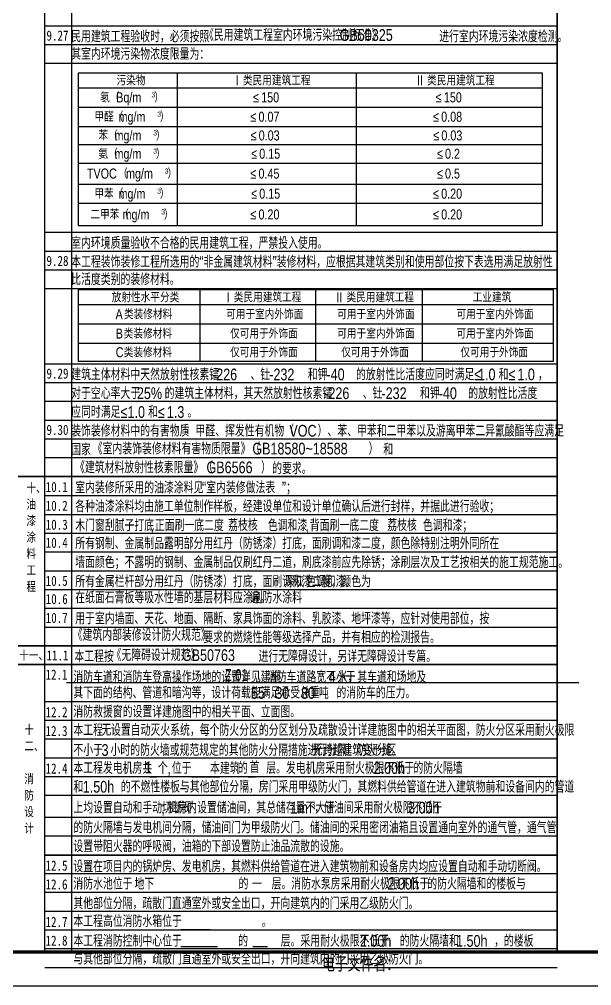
# Model space of a CAD drawing. Extents: x -446699 to 757189, y -606167 to -103070.
# Drawn here: x -396736 to -379668, y -411881 to -383059 of the extents above; entities that cross this region are included whole.
import ezdxf

# ---------------------------------------------------------------- set-up
doc = ezdxf.new("R2010")
doc.units = 0
doc.header["$LTSCALE"] = 1000
doc.header["$MEASUREMENT"] = 0
doc.linetypes.add('CONTINOUS', pattern=[0])
for name, color, linetype in [('14', 14, 'Continuous'), ('PUB_TEXT', 7, 'Continuous'), ('PUB_TITLE', 4, 'Continuous'), ('text', 7, 'Continuous'), ('可选项', 6, 'Continuous'), ('辅助线', 8, 'CONTINOUS')]:
    doc.layers.add(name, color=color, linetype=linetype)
doc.styles.add('-黑体', font='', dxfattribs={"width": 0.8})
doc.styles.add('_HZTXT', font='txt.shx', dxfattribs={"width": 0.8, "bigfont": 'HZTXT.shx'})
doc.styles.add('HZTXT', font='romane.shx', dxfattribs={"width": 0.7, "bigfont": 'hztxt.shx'})
doc.styles.get('-黑体').set_extended_font_data('SimHei')

# ---------------------------------------------------------------- blocks, each defined once
blk = doc.blocks.new('SDFGSDFGSDFGDSFG')
at = {"layer": '可选项', "style": 'HZTXT', "width": 0.8}
for s, p in [('55', (418924, -23904)), ('30', (419646, -23904)), ('80', (420410, -23904)), ('吨', (420943, -23904)), ('吨', (420943, -23904)), ('吨', (420943, -23904))]:
    blk.add_text(s, height=350, dxfattribs=at).set_placement(p)
blk = doc.blocks.new('YHYHHRR')
at = {"layer": '14', "style": 'HZTXT', "width": 0.85}
blk.add_text('电子文件名：', height=450, rotation=359.9997, dxfattribs=at).set_placement((242776, 460265))

msp = doc.modelspace()

# ---------------------------------------------------------------- linework, layer by layer
msp.add_lwpolyline([(-363599.4, -353480.6), (-444199.4, -353480.6), (-444199.4, -410880.6), (-363599.4, -410880.6)], close=True)
at = {"layer": 'PUB_TITLE'}
msp.add_lwpolyline([(-446699.4, -411880.6), (-362599.4, -411880.6), (-362599.4, -352480.6), (-446699.4, -352480.6)], close=True, dxfattribs=at)
msp.add_lwpolyline([(-446699.4, -411880.6), (-362599.4, -411880.6), (-362599.4, -352480.6), (-446699.4, -352480.6)], close=True, dxfattribs=at)
at = {"layer": 'PUB_TITLE', "const_width": 100}
msp.add_lwpolyline([(-444199.4, -410880.6), (-363599.4, -410880.6), (-363599.4, -353480.6), (-444199.4, -353480.6)], close=True, dxfattribs=at)
msp.add_lwpolyline([(-444199.4, -410880.6), (-363599.4, -410880.6), (-363599.4, -353480.6), (-444199.4, -353480.6)], close=True, dxfattribs=at)
at = {"layer": 'text', "color": 4}
for points in [[(-394976.9, -389211.2), (-381129.4, -389211.2), (-381129.4, -384665.2), (-394976.9, -384665.2)], [(-394976.9, -393258.1), (-380801.3, -393258.1), (-380801.3, -391132.2), (-394976.9, -391132.2)]]:
    msp.add_lwpolyline(points, close=True, dxfattribs=at)
for points in [[(-392024.9, -384665.2), (-392024.9, -389211.2)], [(-386690.2, -384665.2), (-386690.2, -389211.2)], [(-394976.9, -385099.3), (-381129.4, -385099.3)], [(-394976.9, -385674.7), (-381129.4, -385674.7)], [(-394976.9, -386254.1), (-381129.4, -386254.1)], [(-394976.9, -386791.1), (-381129.4, -386791.1)], [(-394976.9, -387345.5), (-381129.4, -387345.5)], [(-394976.9, -387972.5), (-381129.4, -387972.5)], [(-394976.9, -388546.2), (-381129.4, -388546.2)], [(-391350.2, -391132.2), (-391350.2, -393258.1)], [(-387908, -391132.2), (-387908, -393258.1)], [(-384721.4, -391132.2), (-384721.4, -393258.1)], [(-394976.9, -391566.3), (-380801.3, -391566.3)], [(-394976.9, -392141.7), (-380801.3, -392141.7)], [(-394976.9, -392721.2), (-380801.3, -392721.2)]]:
    msp.add_lwpolyline(points, dxfattribs=at)
at = {"layer": '辅助线'}
for p, q in [((-395974.4, -410880.6), (-395974.4, -354657)), ((-395174.4, -410880.6), (-395174.4, -354640.6)), ((-395974.4, -383249.8), (-380699.4, -383249.8)), ((-395974.4, -383809.8), (-380699.4, -383809.8)), ((-395974.4, -384369.8), (-380699.4, -384369.8)), ((-395974.4, -389409.8), (-380699.4, -389409.8)), ((-395974.4, -389969.8), (-380699.4, -389969.8)), ((-395974.4, -390529.8), (-380699.4, -390529.8)), ((-395974.4, -391089.8), (-380699.4, -391089.8)), ((-395974.4, -393329.8), (-380699.4, -393329.8)), ((-395974.4, -393889.8), (-380699.4, -393889.8)), ((-395974.4, -394449.8), (-380699.4, -394449.8)), ((-395974.4, -395009.8), (-380699.4, -395009.8)), ((-395974.4, -395569.8), (-380699.4, -395569.8)), ((-395974.4, -396129.8), (-380699.4, -396129.8)), ((-395974.4, -396689.8), (-380699.4, -396689.8)), ((-395974.4, -397266.2), (-380699.4, -397266.2)), ((-395974.4, -397826.2), (-380699.4, -397826.2)), ((-395974.4, -398386.2), (-380699.4, -398386.2)), ((-395974.4, -398946.2), (-380699.4, -398946.2)), ((-395974.4, -399506.2), (-380699.4, -399506.2)), ((-395974.4, -400066.2), (-380699.4, -400066.2)), ((-395974.4, -400626.2), (-380699.4, -400626.2)), ((-395974.4, -401186.2), (-380699.4, -401186.2)), ((-395974.4, -401746.2), (-380699.4, -401746.2)), ((-395974.4, -402290.5), (-380699.4, -402290.5)), ((-395974.4, -402306.2), (-380699.4, -402306.2)), ((-380051.7, -402850.5), (-395326.7, -402850.5)), ((-380699.4, -403410.5), (-395974.4, -403410.5)), ((-380699.4, -403970.5), (-395974.4, -403970.5)), ((-380699.4, -404530.5), (-395974.4, -404530.5)), ((-380699.4, -405090.5), (-395974.4, -405090.5)), ((-380699.4, -405650.5), (-395974.4, -405650.5)), ((-380699.4, -406210.5), (-395974.4, -406210.5)), ((-380699.4, -406865.4), (-395974.4, -406865.4)), ((-380699.4, -407425.4), (-395974.4, -407425.4)), ((-380699.4, -407985.4), (-395974.4, -407985.4)), ((-395974.4, -407985.4), (-380699.4, -407985.4)), ((-380699.4, -407985.4), (-395974.4, -407985.4)), ((-380699.4, -408545.4), (-395974.4, -408545.4)), ((-380699.4, -409105.4), (-395974.4, -409105.4)), ((-380699.4, -409665.4), (-395974.4, -409665.4)), ((-380699.4, -410225.4), (-395974.4, -410225.4)), ((-380699.4, -410785.4), (-395974.4, -410785.4)), ((-380699.4, -411345.4), (-395974.4, -411345.4))]:
    msp.add_line(p, q, dxfattribs=at)
at = {"layer": '辅助线', "const_width": 50}
for points in [[(-380699.4, -354640.6), (-380699.4, -410880.6)], [(-396774.4, -396689.8), (-380699.4, -396689.8)], [(-396774.4, -401746.2), (-380699.4, -401746.2)], [(-396774.4, -402306.2), (-380699.4, -402306.2)]]:
    msp.add_lwpolyline(points, dxfattribs=at)

# ---------------------------------------------------------------- block references
msp.add_blockref('YHYHHRR', (-630484.9, -871730.1))
at = {"layer": '可选项', "color": 4}
msp.add_blockref('SDFGSDFGSDFGDSFG', (-808746.9, -379420.6), dxfattribs=at)

# ---------------------------------------------------------------- texts
at = {"layer": 'PUB_TEXT', "style": 'HZTXT', "width": 0.8}
for s, height, p in [('民用建筑工程验收时，必须按照', 350, (-395189, -383745.7)), ('进行室内环境污染浓度检测。', 350, (-384213.9, -383745.7)), ('其室内环境污染物浓度限量为：', 350, (-395189, -384267.8)), ('室内环境质量验收不合格的民用建筑工程，严禁投入使用。', 350, (-395189, -389905.7)), ('本工程装饰装修工程所选用的“非金属建筑材料”装修材料，应根据其建筑类别和使用部位按下表选用满足放射性', 350, (-395189, -390465.7)), ('比活度类别的装修材料。', 350, (-395189, -390987.8)), ('建筑主体材料中天然放射性核素镭', 350, (-395189, -393825.7)), ('-226', 350, (-390989, -393825.7)), ('、钍', 350, (-389842.4, -393825.7)), ('-232', 350, (-389282.4, -393825.7)), ('和钾', 350, (-388135.7, -393825.7)), ('-40', 350, (-387575.7, -393825.7)), ('的放射性比活度应同时满足≤', 350, (-386695.7, -393825.7)), ('1.0', 350, (-383055.7, -393825.7)), ('和≤', 350, (-382442.4, -393825.7)), ('1.0', 350, (-381882.4, -393825.7)), ('，', 350, (-381269, -393825.7)), ('对于空心率大于', 350, (-395189, -394385.7)), ('25%', 350, (-393229, -394385.7)), ('的建筑主体材料，其天然放射性核素镭', 350, (-392402.4, -394385.7)), ('-226', 350, (-387642.4, -394385.7)), ('、钍', 350, (-386495.7, -394385.7)), ('-232', 350, (-385935.7, -394385.7)), ('和钾', 350, (-384789, -394385.7)), ('-40', 350, (-384229, -394385.7)), ('的放射性比活度', 350, (-383349, -394385.7)), ('应同时满足≤', 350, (-395189, -394945.7)), ('1.0', 350, (-393509, -394945.7)), ('和≤', 350, (-392895.7, -394945.7)), ('1.3', 350, (-392335.7, -394945.7)), ('。', 350, (-391722.4, -394945.7)), ('装饰装修材料中的有害物质', 350, (-395189, -395505.7)), ('甲醛、挥发性有机物（', 350, (-391482.4, -395505.7)), ('）、苯、甲苯和二甲苯以及游离甲苯二异氰酸酯等应满足', 350, (-387842.4, -395505.7)), ('-', 350, (-391829, -395505.7)), ('VOC', 350, (-388682.4, -395505.7)), ('国家', 350, (-395189, -396065.7)), ('和', 350, (-385880.7, -396065.7)), ('的要求。', 350, (-389196.4, -396625.7)), ('室内装修所采用的油漆涂料见', 350, (-395068.8, -397199.7)), ('“室内装修做法表', 350, (-391287.7, -397199.7)), ('”；', 350, (-388906.6, -397199.7)), ('各种油漆涂料均由施工单位制作样板，经建设单位和设计单位确认后进行封样，并据此进行验收；', 350, (-395068.8, -397759.7)), ('木门窗刮腻子打底', 350, (-395068.8, -398325.1)), ('正面刷一底二度', 350, (-392695.5, -398325.1)), ('色调和漆', 350, (-389324.4, -398325.1)), ('背面刷一底二度', 350, (-388071.1, -398325.1)), ('色调和漆；', 350, (-384700.1, -398325.1)), (',', 350, (-392828.8, -398325.1)), (',', 350, (-388204.4, -398325.1)), ('所有钢制、金属制品露明部分用红丹（防锈漆）打底，面刷调和漆二度，颜色除特别注明外同所在', 350, (-395068.8, -398863.3)), ('墙面颜色；不露明的钢制、金属制品仅刷红丹二道，刷底漆前应先除锈；涂刷层次及工艺按相关的施工规范施工。', 350, (-395068.8, -399427)), ('所有金属栏杆部分用红丹（防锈漆）打底，面刷调和漆二度，颜色为', 350, (-395068.8, -399999.9)), ('色调和漆。', 350, (-388182.6, -399999.9)), ('在纸面石膏板等吸水性墙的基层材料应涂刷防水涂料', 350, (-395068.8, -400479.4)), ('-', 350, (-390201.1, -400479.4)), ('遍。', 350, (-389854.4, -400479.4)), ('用于室内墙面、天花、地面、隔断、家具饰面的涂料、乳胶漆、地坪漆等，应针对使用部位，按', 350, (-395068.8, -401103.5)), ('要求的燃烧性能等级选择产品，并有相应的检测报告。', 350, (-391249.1, -401663.5)), ('本工程按', 350, (-395095.7, -402232.2)), ('进行无障碍设计，另详无障碍设计专篇。', 350, (-389601.5, -402232.2)), ('消防车道和消防车登高操作场地的设置详见建施', 350, (-395123.8, -402848.4)), ('。消防车道路宽不小于', 350, (-389644.9, -402848.4)), ('4', 350, (-387513.7, -402848.4)), ('米，其车道和场地及', 350, (-387247, -402848.4)), ('其下面的结构、管道和暗沟等，设计荷载能满足承受总重', 350, (-395123.8, -403316.9)), ('的消防车的压力。', 350, (-387279.4, -403316.9)), ('消防救援窗的设置详建施图中的相关平面、立面图。', 350, (-395123.8, -403884.9)), ('本工程', 350, (-395123.8, -404431.7)), ('设置自动灭火系统，每个防火分区的分区划分及疏散设计详建施图中的相关平面图，防火分区采用耐火极限', 350, (-394001.6, -404431.7)), ('不小于', 350, (-395123.8, -405028.2)), ('小时的防火墙或规范规定的其他防火分隔措施进行分隔。防火分区', 350, (-394017.1, -405028.2)), ('跨越建筑变形缝。', 350, (-387688.1, -405028.2)), ('3', 350, (-394283.8, -405028.2)), ('本工程发电机房共', 350, (-395123.8, -405563.2)), ('个', 350, (-392601.6, -405563.2)), ('位于', 350, (-392188.3, -405563.2)), ('的', 350, (-390217.2, -405563.2)), ('层。发电机房采用耐火极限不低于', 350, (-389372.8, -405563.2)), ('2.00h', 350, (-386170.3, -405563.2)), ('的防火隔墙', 350, (-384983.6, -405563.2)), (',', 350, (-392321.6, -405563.2)), ('和', 350, (-395123.8, -406123.2)), ('1.50h', 350, (-394843.8, -406123.2)), ('的不燃性楼板与其他部位分隔，房门采用甲级防火门，其燃料供给管道在进入建筑物前和设备间内的管道', 350, (-393710.5, -406123.2)), ('上均设置自动和手动切断阀', 350, (-395123.8, -406745.7)), ('机房内设置储油间，其总储存量不大于', 350, (-392316.2, -406745.7)), ('，储油间采用耐火极限不低于', 350, (-387942.4, -406745.7)), ('3.00h', 350, (-385143.8, -406745.7)), (';', 350, (-392502.9, -406745.7)), ('1m', 350, (-388649.1, -406745.7)), ('3', 175, (-388035.7, -406570.7)), ('的防火隔墙与发电机间分隔，储油间门为甲级防火门。储油间的采用密闭油箱且设置通向室外的通气管，通气管', 350, (-395123.8, -407338.2)), ('设置带阻火器的呼吸阀，油箱的下部设置防止油品流散的设施。', 350, (-395123.8, -407898.2)), ('设置在项目内的锅炉房、发电机房，其燃料供给管道在进入建筑物前和设备房内均应设置自动和手动切断阀。', 350, (-395123.8, -408498.2)), ('消防水池位于', 350, (-395123.8, -409013.1)), ('的', 350, (-390198.4, -409013.1)), ('层。消防水泵房采用耐火极限不低于', 350, (-389212.9, -409013.1)), ('2.00h', 350, (-385758, -409013.1)), ('的防火隔墙和的楼板与', 350, (-384571.3, -409013.1)), ('其他部位分隔，疏散门直通室外或安全出口，开向建筑内的门采用乙级防火门。', 350, (-395123.8, -409599.2)), ('本工程高位消防水箱位于', 350, (-395123.8, -410133.1)), ('。', 350, (-389504, -410133.1)), ('本工程消防控制中心位于', 350, (-395123.8, -410719.4)), ('的', 350, (-390209.5, -410719.4)), ('层。采用耐火极限不低于', 350, (-388941.8, -410719.4)), ('2.00h', 350, (-386577.8, -410719.4)), ('的防火隔墙和', 350, (-385391.1, -410719.4)), ('1.50h', 350, (-383711.1, -410719.4)), ('，的楼板', 350, (-382577.8, -410719.4)), ('与其他部位分隔，疏散门直通室外或安全出口，开向建筑内的门采用乙级防火门。', 350, (-395123.8, -411253.1))]:
    msp.add_text(s, height=height, dxfattribs=at).set_placement(p)
at = {"layer": 'text', "color": 4, "style": 'HZTXT'}
for s, height, width, p in [('《民用建筑工程室内环境污染控制标准》', 350, 0.8, (-391229, -383702.8)), ('GB50325', 350, 0.8, (-387181.7, -383702.8)), ('污染物', 300, 0.8, (-393835.4, -385032.2)), ('I', 300, 0.8, (-390281, -385032.2)), ('类民用建筑工程', 300, 0.8, (-390068.7, -385032.2)), ('II', 300, 0.8, (-384879, -385032.2)), ('类民用建筑工程', 300, 0.8, (-384575.2, -385032.2)), ('氡（', 300, 0.8, (-394325.5, -385537)), ('Bq/m', 300, 0.8, (-393845.5, -385537)), ('3', 150, 0.8, (-392794.1, -385387)), ('）', 300, 0.8, (-392714.1, -385537)), ('≤', 300, 0.8, (-389763.2, -385537)), ('150', 300, 0.8, (-389523.2, -385537)), ('≤', 300, 0.8, (-384315.5, -385537)), ('150', 300, 0.8, (-384075.5, -385537)), ('甲醛（', 300, 0.8, (-394496.9, -386114.4)), ('mg/m', 300, 0.8, (-393776.9, -386114.4)), ('3', 150, 0.8, (-392622.6, -385964.4)), ('）', 300, 0.8, (-392542.6, -386114.4)), ('≤', 300, 0.8, (-389843.2, -386114.4)), ('0.07', 300, 0.8, (-389603.2, -386114.4)), ('≤', 300, 0.8, (-384395.5, -386114.4)), ('0.08', 300, 0.8, (-384155.5, -386114.4)), ('苯（', 300, 0.8, (-394376.9, -386672.6)), ('mg/m', 300, 0.8, (-393896.9, -386672.6)), ('3', 150, 0.8, (-392742.6, -386522.6)), ('）', 300, 0.8, (-392662.6, -386672.6)), ('≤', 300, 0.8, (-389837.5, -386672.6)), ('0.03', 300, 0.8, (-389597.5, -386672.6)), ('≤', 300, 0.8, (-384389.8, -386672.6)), ('0.03', 300, 0.8, (-384149.8, -386672.6)), ('氨（', 300, 0.8, (-394376.9, -387218.3)), ('mg/m', 300, 0.8, (-393896.9, -387218.3)), ('3', 150, 0.8, (-392742.6, -387068.3)), ('）', 300, 0.8, (-392662.6, -387218.3)), ('≤', 300, 0.8, (-389820.4, -387218.3)), ('0.15', 300, 0.8, (-389580.4, -387218.3)), ('≤', 300, 0.8, (-384281.2, -387218.3)), ('0.2', 300, 0.8, (-384041.2, -387218.3)), ('TVOC', 300, 0.8, (-394719.8, -387809)), ('（', 300, 0.8, (-393794.1, -387809)), ('mg/m', 300, 0.8, (-393554.1, -387809)), ('3', 150, 0.8, (-392399.8, -387659)), ('）', 300, 0.8, (-392319.8, -387809)), ('≤', 300, 0.8, (-389843.2, -387809)), ('0.45', 300, 0.8, (-389603.2, -387809)), ('≤', 300, 0.8, (-384281.2, -387809)), ('0.5', 300, 0.8, (-384041.2, -387809)), ('甲苯（', 300, 0.8, (-394496.9, -388409.4)), ('mg/m', 300, 0.8, (-393776.9, -388409.4)), ('3', 150, 0.8, (-392622.6, -388259.4)), ('）', 300, 0.8, (-392542.6, -388409.4)), ('≤', 300, 0.8, (-389820.4, -388409.4)), ('0.15', 300, 0.8, (-389580.4, -388409.4)), ('≤', 300, 0.8, (-384395.5, -388409.4)), ('0.20', 300, 0.8, (-384155.5, -388409.4)), ('二甲苯（', 300, 0.8, (-394616.9, -389028.7)), ('mg/m', 300, 0.8, (-393656.9, -389028.7)), ('3', 150, 0.8, (-392502.6, -388878.7)), ('）', 300, 0.8, (-392422.6, -389028.7)), ('≤', 300, 0.8, (-389843.2, -389028.7)), ('0.20', 300, 0.8, (-389603.2, -389028.7)), ('≤', 300, 0.8, (-384395.5, -389028.7)), ('0.20', 300, 0.8, (-384155.5, -389028.7)), ('放射性水平分类', 300, 0.8, (-393981.8, -391499.3)), ('I', 300, 0.8, (-390552.6, -391499.3)), ('类民用建筑工程', 300, 0.8, (-390340.2, -391499.3)), ('II', 300, 0.8, (-387283.9, -391499.3)), ('类民用建筑工程', 300, 0.8, (-386980.1, -391499.3)), ('工业建筑', 300, 0.8, (-383215.8, -391499.3)), ('类装修材料', 300, 0.8, (-393616.1, -392004)), ('可用于室内外饰面', 300, 0.8, (-390569.2, -392004)), ('可用于室内外饰面', 300, 0.8, (-387254.8, -392004)), ('可用于室内外饰面', 300, 0.8, (-383701.5, -392004)), ('A', 300, 0.8, (-393867.5, -392004)), ('类装修材料', 300, 0.8, (-393621.8, -392581.4)), ('仅可用于外饰面', 300, 0.8, (-390450.2, -392581.4)), ('可用于室内外饰面', 300, 0.8, (-387254.8, -392581.4)), ('可用于室内外饰面', 300, 0.8, (-383701.5, -392581.4)), ('B', 300, 0.8, (-393861.8, -392581.4)), ('类装修材料', 300, 0.8, (-393621.8, -393139.6)), ('仅可用于外饰面', 300, 0.8, (-390450.2, -393139.6)), ('仅可用于外饰面', 300, 0.8, (-387135.8, -393139.6)), ('仅可用于外饰面', 300, 0.8, (-383582.4, -393139.6)), ('C', 300, 0.8, (-393861.8, -393139.6)), ('《室内装饰装修材料有害物质限量》（', 350, 0.8, (-394546.8, -396037.8)), ('GB18580~18588', 350, 0.8, (-389786.8, -396037.8)), ('《建筑材料放射性核素限量》（', 350, 0.8, (-395074.5, -396597.8)), ('GB6566', 350, 0.8, (-391154.5, -396597.8)), ('荔枝核', 350, 0.8, (-390508.7, -398319.3)), ('荔枝核', 350, 0.8, (-385763.6, -398319.3)), ('深灰', 350, 0.8, (-388822.5, -400007.4)), ('《建筑内部装修设计防火规范》', 350, 0.8, (-395144, -401597.1)), ('《无障碍设计规范》', 350, 0.8, (-393986, -402198.3)), ('GB50763', 350, 0.8, (-391887.8, -402198.3)), ('Z-01', 350, 0.7, (-390603, -402789.3)), ('无', 350, 0.8, (-394287.5, -404428.3)), ('无', 350, 0.8, (-387986.9, -405020.9)), ('1', 350, 0.8, (-393000.8, -405546.9)), ('本建筑', 350, 0.8, (-391048, -405568.8)), ('首', 350, 0.8, (-389868.7, -405541.4)), ('地下', 350, 0.8, (-393301.6, -409018.2)), ('一', 350, 0.8, (-389796, -409018.2))]:
    msp.add_text(s, height=height, dxfattribs=dict(at, width=width)).set_placement(p)
at = {"layer": 'text', "style": '-黑体', "width": 0.8}
for s, height, p in [('9.27', 301.69, (-395926.8, -383694.2)), ('9.28', 301.69, (-395926.8, -390414.2)), ('9.29', 301.69, (-395926.8, -393774.2)), ('9.30', 301.69, (-395926.8, -395454.2)), ('十、', 262.87, (-396523.9, -397166.8)), ('10.1', 301.69, (-395949.1, -397157)), ('油', 262.9, (-396523.9, -397656.8)), ('10.2', 301.69, (-395949.1, -397717)), ('漆', 262.9, (-396523.9, -398146.8)), ('10.3', 301.69, (-395949.1, -398282.4)), ('涂', 262.9, (-396523.9, -398636.8)), ('10.4', 301.69, (-395949.1, -398820.6)), ('料', 262.9, (-396523.9, -399126.8)), ('工', 262.9, (-396523.9, -399616.8)), ('10.5', 301.69, (-395949.1, -399957.2)), ('程', 262.9, (-396523.9, -400106.8)), ('10.6', 301.69, (-395949.1, -400500.8)), ('10.7', 301.69, (-395949.1, -401060.8)), ('十一、', 262.87, (-396737.9, -402156.1)), ('11.1', 301.69, (-395926.9, -402182.2)), ('12.1', 301.69, (-395955, -402754.2)), ('12.2', 301.69, (-395955, -403874.2)), ('十', 262.9, (-396586.9, -404374.6)), ('12.3', 301.69, (-395955, -404434.2)), ('二、', 262.87, (-396586.9, -404864.6)), ('12.4', 301.69, (-395955, -405554.2)), ('消', 262.9, (-396586.9, -405844.6)), ('防', 262.9, (-396586.9, -406334.6)), ('设', 262.9, (-396586.9, -406824.6)), ('计', 262.9, (-396586.9, -407314.6)), ('12.5', 301.69, (-395955, -408449.1)), ('12.6', 301.69, (-395955, -409009.1)), ('12.7', 301.69, (-395955, -410129.1)), ('12.8', 301.69, (-395955, -410689.1))]:
    msp.add_text(s, height=height, dxfattribs=at).set_placement(p)
at = {"layer": 'text', "color": 6, "width": 0.8}
for s, height, style, p in [('）', 350, 'HZTXT', (-386320.1, -396037.8)), ('）', 350, 'HZTXT', (-389527.8, -396597.8)), ('_', 350, 'HZTXT', (-392841.1, -405574.1)), ('____', 350, 'HZTXT', (-391594.7, -405574.1)), ('_', 350, 'HZTXT', (-389911.6, -405574.1)), ('______', 400, '_HZTXT', (-393446.7, -409056.1)), ('__', 400, '_HZTXT', (-389892.2, -409056.1)), ('____', 400, '_HZTXT', (-391921.7, -410163.1)), ('_____', 400, '_HZTXT', (-391921.7, -410669.4)), ('__', 400, '_HZTXT', (-389772.2, -410669.4))]:
    msp.add_text(s, height=height, dxfattribs=dict(at, style=style)).set_placement(p)

doc.saveas('drawing.dxf')
